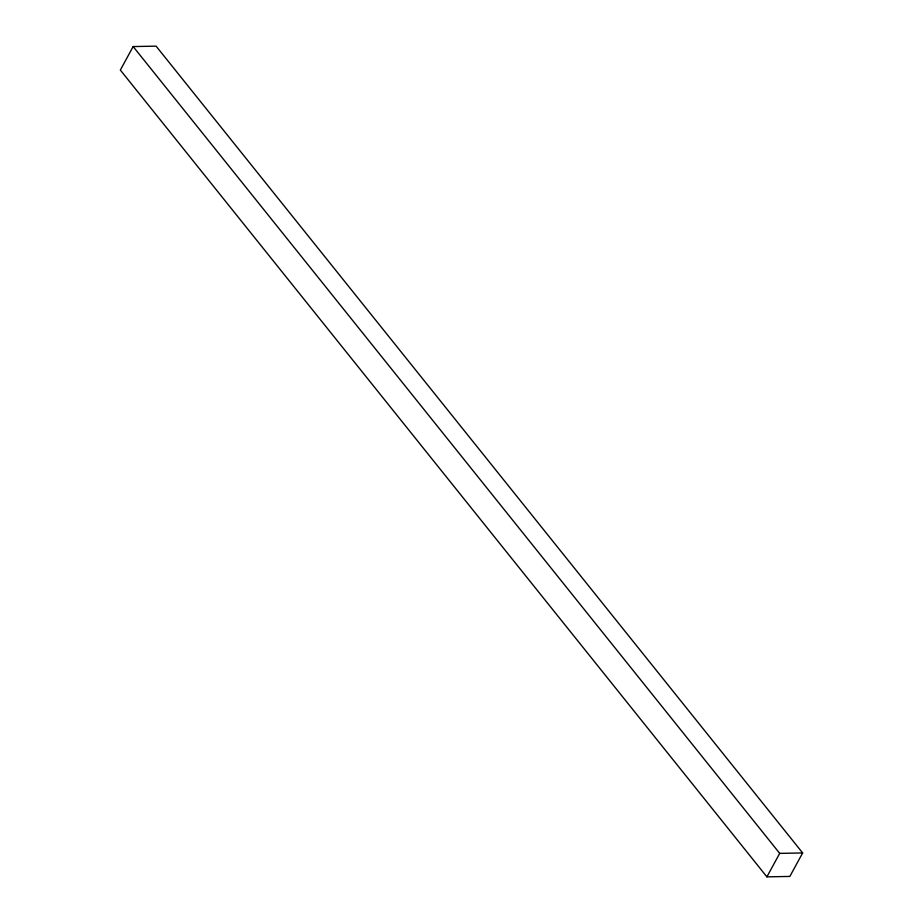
<?xml version="1.0" encoding="UTF-8"?>
<svg xmlns="http://www.w3.org/2000/svg" width="923" height="923" viewBox="0 0 923 923"><rect width="100%" height="100%" fill="white"/><g stroke="black" fill="none" stroke-linecap="round" stroke-linejoin="round"><path stroke-width="1.38" d="M133.154 46.565L120.348 70.056L766.898 876.85L789.846 876.435L802.652 852.944L156.102 46.15L133.154 46.565L779.704 853.371L802.652 852.944M766.898 876.85L779.704 853.371"/></g></svg>
